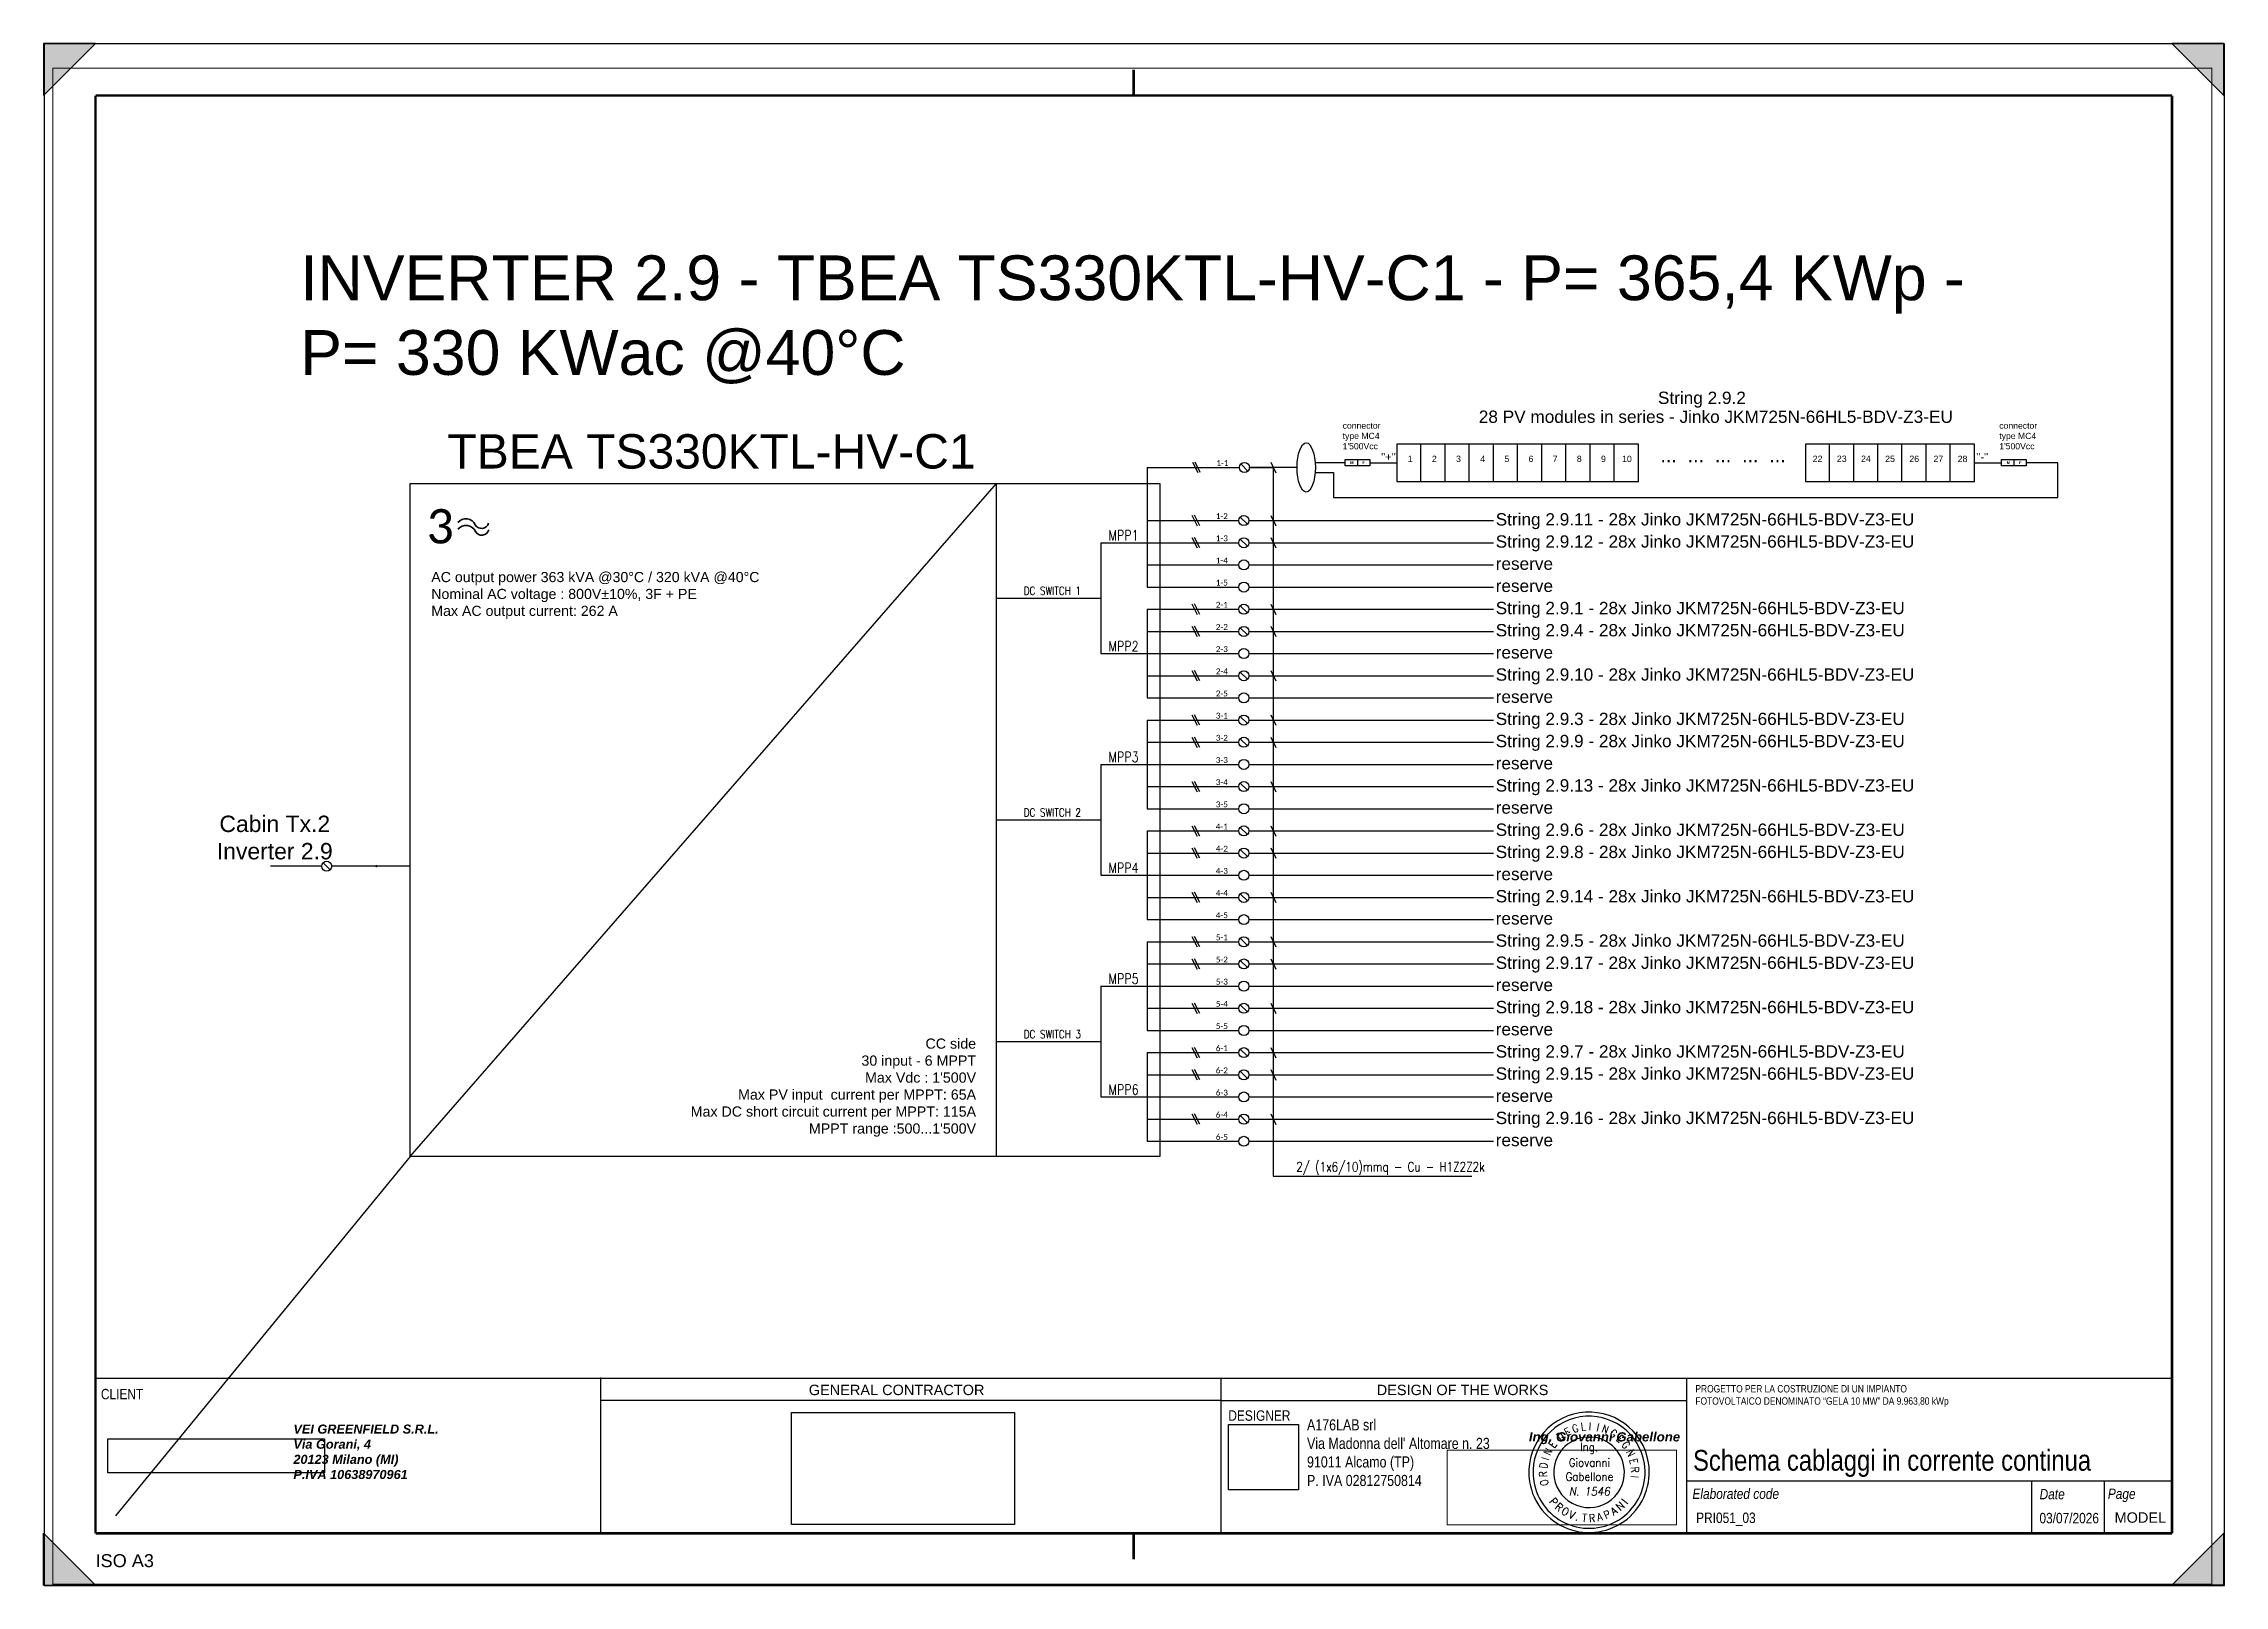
# Paper-space layout '2.9' of a CAD drawing. Header units: millimetres. Extents: x 0 to 420, y 2 to 299.
# The model-space entities are those that its viewports show. They can reach past a viewport. Long polylines and large blocks are cut down to what shows.
import ezdxf
from ezdxf.enums import TextEntityAlignment as Align

# ---------------------------------------------------------------- set-up
doc = ezdxf.new("R2010")
doc.units = ezdxf.units.MM
doc.header["$XCLIPFRAME"] = 2
doc.linetypes.add('CONTINUA', pattern=[0])
doc.linetypes.add('TRATTEGGIATA', pattern=[19.049999999999997, 12.7, -6.349999999999998])
for name, color, linetype in [('-Testi', 1, 'Continuous'), ('firme', 7, 'Continuous'), ('ISO Formato', 7, 'Continuous'), ('ISO FORMATO A3 SENZA TESTATA', 7, 'Continuous'), ('ISO LINEA DI TAGLIO', 253, 'Continuous'), ('ISO Testo', 7, 'Continuous'), ('testata', 7, 'CONTINUA'), ('TIMBRO', 153, 'Continuous'), ('TRATTEGGIATA', 40, 'TRATTEGGIATA')]:
    doc.layers.add(name, color=color, linetype=linetype)
doc.layers.add('Livello 1', color=7, linetype='Continuous', lineweight=0)
doc.styles.add('ARIAL', font='arial.ttf')
doc.styles.add('Formato ISO', font='arial.ttf')
doc.styles.add('Legend', font='calibri.ttf')
doc.styles.add('ROMANS', font='romans.shx', dxfattribs={"width": 0.8, "height": 0.2})
doc.styles.add('ROMANT', font='romant.shx', dxfattribs={"height": 0.2})
doc.styles.add('SIMPLEX', font='SIMPLEX', dxfattribs={"width": 0.8})
doc.styles.get("Standard").update_dxf_attribs({"font": 'arial.ttf'})
doc.styles.add('VALE', font='swissc.ttf')
picture_1 = doc.add_image_def('image1.jpg', size_in_pixel=(539, 175))
picture_2 = doc.add_image_def('image2.png', size_in_pixel=(565, 89))
picture_3 = doc.add_image_def('image3.png', size_in_pixel=(500, 251))
picture_4 = doc.add_image_def('image4.jpg', size_in_pixel=(1111, 1036))

# ---------------------------------------------------------------- blocks, each defined once
blk = doc.blocks.new('A$C63187F01')
at = {"layer": 'TIMBRO'}
for radius, start, end in [(1.15999999999999, 9.105136027296592, 189.1051360272949), (1.07999999999999, 9.105136027296592, 189.1051360272949), (0.679999999999991, 9.105136027296592, 189.1051360272949), (1.15999999999999, 189.1051360272949, 9.105136027296592), (1.07999999999999, 189.1051360272949, 9.105136027296592), (0.679999999999991, 189.1051360272949, 9.105136027296592)]:
    blk.add_arc((0, 0), radius, start, end, dxfattribs=at)
at = {"layer": 'TIMBRO', "style": 'ROMANT', "width": 0.85}
for s, rotation, p in [('E', 28.17592029116496, (-0.3824660734296117, 0.7140165983191907)), ('G', 17.52598430968996, (-0.2439220152376436, 0.772400188038816)), ('L', 7.090058753132115, (-0.0999777312645449, 0.803806228671547)), ('I', 358.7961288682809, (0.0170180748996245, 0.8098212056538756)), ('I', 348.6434814339645, (0.1594998227646158, 0.7941409236011197)), ('N', 339.280516534409, (0.2865722665468979, 0.7576122596989592)), ('N', 63.48437489733794, (-0.7247982432181193, 0.361617901420729)), ('E', 52.40714180735711, (-0.6418162093914364, 0.4941375854581338)), ('D', 38.61204339177493, (-0.505475523407938, 0.632925347284683)), ('G', 327.7755559631449, (0.4319221628173297, 0.685232256440969)), ('E', 317.1256199816696, (0.5511185261302673, 0.5936062416754027)), ('G', 306.4756840001942, (0.6513284743503789, 0.4815300805769171)), ('N', 294.9707234289304, (0.7342841281877384, 0.341945637626182)), ('R', 92.43304528897123, (-0.8092697948665675, -0.0343860308355062)), ('D', 81.56919470707903, (-0.8012468547890723, 0.1187580636865988)), ('I', 72.84733979689435, (-0.7739731119752964, 0.238884118223126)), ('E', 283.8934903389495, (0.7863024527493963, 0.1944953798943487)), ('R', 273.2435543574741, (0.8087024140580465, 0.0458301810675153)), ('O', 103.0829812704469, (-0.7889750302312581, -0.1833532156019828)), ('I', 264.307886566424, (0.8060060775601128, -0.0803380540972825))]:
    blk.add_text(s, height=0.15, rotation=rotation, dxfattribs=at).set_placement(p, align=Align.CENTER)
at = {"layer": 'TIMBRO', "style": 'ROMANS', "width": 0.9}
for s, p in [('Ing.', (1.313009079e-07, 0.4085925105044482)), ('Giovanni', (0.0075545987859016, 0.1075051202444968)), ('Gabellone', (0.007554585066373, -0.1638305355915151))]:
    blk.add_text(s, height=0.16, dxfattribs=at).set_placement(p, align=Align.CENTER)
at = {"layer": 'TIMBRO', "style": 'ROMANS', "oblique": 10, "width": 0.9}
blk.add_text('N. 1546', height=0.16, dxfattribs=at).set_placement((0.007554585066373, -0.4484680293613508), align=Align.CENTER)
at = {"layer": 'TIMBRO', "style": 'ROMANT', "text_generation_flag": 6, "width": 0.9}
for s, rotation, p in [('P', 129.9701413897099, (-0.73572414304485, -0.6166927803541284)), ('R', 139.5111729515321, (-0.623327763049133, -0.7301112927575844)), ('O', 148.8609498648018, (-0.4964321285984569, -0.8216782470621808)), ('V', 158.2107267780695, (-0.3563462401526749, -0.8914131237137182)), ('T', 174.3802347924072, (-0.0940091668817331, -0.9553859306804637)), ('R', 183.7300117056766, (0.0624528102228794, -0.9579664119870015)), ('A', 193.4622252675087, (0.2234920665997322, -0.933622673335947)), ('P', 203.0032568293325, (0.3751521134961706, -0.8836633361973014)), ('A', 212.5442883911549, (0.5164333161652053, -0.8092568380647691)), ('N', 222.6586311643547, (0.6505237136199185, -0.705987888010924)), ('I', 230.858393287566, (0.7445646931580825, -0.605989618477409)), ('.', 165.069514478294, (-0.2473410615262708, -0.9275895640222842))]:
    blk.add_text(s, height=0.15, rotation=rotation, dxfattribs=at).set_placement(p, align=Align.CENTER)
blk = doc.blocks.new('TESTATA_ORIZ')
for points in [[(-0.0699676079475467, 29.90025059768198), (400.149622289405, 29.90025059768198)], [(97.1902921321962, 30.02336188326467), (97.1902921321962, -0.0177559400219707)], [(216.7129702017337, 29.90025059768198), (216.7129702017337, 0)], [(306.4132899808174, 29.95782913373592), (306.4132899808174, -0.0373489915230039)], [(216.7129702017337, 25.58466010262339), (97.1902921321962, 25.58466010262339)], [(216.7129702017337, 25.58466010262339), (306.4132899808174, 25.58466010262339)], [(306.4132899808174, 10.09393447839386), (399.9946335071397, 10.09393447839386)], [(372.8528758033935, 10.06120158330736), (372.8528758033935, -0.0017945035822322)], [(386.8552724335677, 10.09393447839386), (386.8552724335677, 0)]]:
    blk.add_lwpolyline(points)
blk.add_lwpolyline([(0, 29.90025059768198), (400, 29.90025059768198), (400, 0), (0, 0)], close=True)
at = {"layer": 'firme', "xscale": 10, "yscale": 10, "zscale": 10}
blk.add_blockref('A$C63187F01', (287.6416002064349, 11.75734535063213), dxfattribs=at)
at = {"char_height": 2, "attachment_point": 1, "style": 'VALE'}
for s, width, insert in [('\\pxql;CLIENT', 62.13257653758773, (0.9716305739987092, 27.82619541131167)), ('\\pxql;DESIGNER', 62.13257653758773, (218.152149374866, 23.68897433024338)), ('\\pxql;{\\fSwis721 Cn BT|b0|i1|c0|p34;Elaborated code}', 57.42921800797819, (307.5581105855974, 8.620199347302531)), ('\\pxql;{\\fSwis721 Cn BT|b0|i1|c0|p34;Date}', 57.42921800797819, (374.4343936400085, 8.559032495573973)), ('\\pxql;{\\fSwis721 Cn BT|b0|i1|c0|p34;Page}', 57.42921800797819, (387.5775412735152, 8.620199347302531))]:
    blk.add_mtext_dynamic_manual_height_columns(s, width=width, gutter_width=25, heights=[8.879778938413974], dxfattribs=dict(at, insert=insert))
at = {"attachment_point": 4, "style": 'VALE'}
for s, insert, char_height, width in [('{\\f@Arial Unicode MS|b0|i0|c0|p34;GENERAL CONTRACTOR}', (137.3333100181189, 27.61036141397017), 2, 62.13257653758773), ('{\\f@Arial Unicode MS|b0|i0|c0|p34;DESIGN OF THE WORKS}', (246.743246528662, 27.61036141397017), 2, 62.13257653758773), ('{\\H0.83333x;\\C250;\\c1710618;PROGETTO PER LA COSTRUZIONE DI UN IMPIANTO\\PFOTOVOLTAICO DENOMINATO “GELA 10 MW” DA 9.963,80 kWp}', (308.1288091407623, 26.45304518701414), 1.7, 96.45484136060873)]:
    blk.add_mtext(s, dxfattribs=dict(at, insert=insert, char_height=char_height, width=width))
at = {"insert": (388.8723227745414, 3.023095414783931), "char_height": 2, "attachment_point": 4}
blk.add_mtext('MODEL', dxfattribs=at)
at = {"style": 'VALE'}
for tag, height, p in [('TITOLO_ELABORATO', 4, (307.6799596854908, 14.06286495316817)), ('EL', 2, (308.2763400574549, 2.988306874538372)), ('DATA1', 2, (374.4038837955039, 2.927140022809808))]:
    blk.add_attdef(tag, text='', height=height, dxfattribs=at).set_placement(p, align=Align.MIDDLE_LEFT)
at = {"layer": 'Livello 1'}
for s, insert, char_height, attachment_point in [('\\pxql;{\\fArial|b1|i1|c0|p34;\\H0.58333x;\\C250;\\c1710618;VEI GREENFIELD S.R.L.\\PVia Gorani, 4\\P20123 Milano (MI)\\PP.IVA 10638970961}', (52.04005891364793, 20.95944437869185), 3, 2), ('{\\fArial|b1|i1|c0|p34;\\H11.83894x;\\W1.02632;Ing. Giovanni Gabellone}', (276.05221707422, 17.16431292448878), 0.15, 7)]:
    blk.add_mtext(s, dxfattribs=dict(at, insert=insert, char_height=char_height, attachment_point=attachment_point))
at = {"layer": 'testata', "linetype": 'CONTINUA', "lineweight": 25, "insert": (258.7298298923781, 15.52275412109771), "char_height": 3, "width": 50.83305338474382, "attachment_point": 5, "style": 'ARIAL'}
blk.add_mtext("\\pxql;{\\H0.71429x;\\W0.8;A176LAB srl\\PVia Madonna dell' Altomare n. 23\\P91011 Alcamo (TP)\\PP. IVA 02812750814}", dxfattribs=at)
image = blk.add_image(picture_3, insert=(134.0290691254413, 1.710914103838149), size_in_units=(42.92731988865225, 21.549514584103427))
image.dxf.flags = 7
image = blk.add_image(picture_2, insert=(2.286596279577508, 11.651344692531), size_in_units=(41.74781706432985, 6.5762048119032945))
image.set_boundary_path([(-0.5, -0.5), (564.5, 88.49999999999999)])
image.dxf.clipping = 0
image = blk.add_image(picture_4, insert=(218.2123042816674, 8.373210778518114), size_in_units=(13.48003219349629, 12.570039021118054))
image.dxf.flags = 7
at = {"color": 7, "lineweight": 0, "true_color": 0xffffff}
image = blk.add_image(picture_1, insert=(260.2868776868563, 1.650954984690542), size_in_units=(44.21120616239327, 14.354287715062734), dxfattribs=at)
image.set_boundary_path([(-0.5, -0.5), (538.4999999999999, 174.5)])
image.dxf.clipping = 0
blk = doc.blocks.new('*U100')
at = {"layer": 'ISO Testo'}
h = blk.add_hatch(color=256, dxfattribs=at)
h.paths.add_polyline_path([(420.0000090385009, 297.0325926260448), (410.000009038501, 297.0325926260448), (420.0000090385009, 287.0325926260448)])
h.paths.add_polyline_path([(420.0000090385009, 10.03259262604479), (410.000009038501, 0.0325926260447886), (420.0000090385009, 0.0325926260447886)])
h.paths.add_polyline_path([(9.0385010481e-06, 10.03259262604479), (9.0385010481e-06, 0.0325926260447886), (10.00000903850104, 0.0325926260447886)])
h.paths.add_polyline_path([(10.00000903850104, 297.0325926260448), (9.0385010481e-06, 297.0325926260448), (9.0385010481e-06, 287.0325926260448)])
at = {"layer": 'ISO Formato', "const_width": 0.5}
for points in [[(210.0000090385011, 287.0325926260448), (10.00000903850104, 287.0325926260448)], [(10.00000903850104, 287.0325926260448), (10.00000903850104, 10.03259262604479)], [(10.00000903850104, 10.03259262604479), (210.0000090385011, 10.03259262604479)]]:
    blk.add_lwpolyline(points, dxfattribs=at)
at = {"layer": 'ISO FORMATO A3 SENZA TESTATA', "const_width": 0.5}
for points in [[(210.0000090385011, 287.0325926260448), (410.000009038501, 287.0325926260448)], [(410.000009038501, 287.0325926260448), (410.000009038501, 10.03259262604479)], [(410.000009038501, 10.03259262604479), (210.0000090385011, 10.03259262604479)]]:
    blk.add_lwpolyline(points, dxfattribs=at)
at = {"layer": 'ISO LINEA DI TAGLIO'}
blk.add_lwpolyline([(0.0974469984366806, -1.8687860575e-06), (420.1012052352025, -1.8687860575e-06), (420.1012052352025, 297.0122579247036), (0.0974469984366806, 297.0122579247036)], close=True, dxfattribs=at)
at = {"layer": 'ISO Testo'}
for p, q in [((9.0385010481e-06, 297.0325926260448), (9.0385010481e-06, 287.0325926260448)), ((10.00000903850104, 297.0325926260448), (9.0385010481e-06, 297.0325926260448)), ((10.00000903850104, 297.0325926260448), (9.0385010481e-06, 287.0325926260448)), ((420.0000090385009, 297.0325926260448), (410.000009038501, 297.0325926260448)), ((420.0000090385009, 287.0325926260448), (410.000009038501, 297.0325926260448)), ((420.0000090385009, 287.0325926260448), (420.0000090385009, 297.0325926260448)), ((9.0385010481e-06, 0.0325926260447886), (9.0385010481e-06, 10.03259262604479)), ((9.0385010481e-06, 10.03259262604479), (10.00000903850104, 0.0325926260447886)), ((410.000009038501, 0.0325926260447886), (420.0000090385009, 10.03259262604479)), ((420.0000090385009, 0.0325926260447886), (420.0000090385009, 10.03259262604479)), ((9.0385010481e-06, 0.0325926260447886), (10.00000903850104, 0.0325926260447886)), ((420.0000090385009, 0.0325926260447886), (410.000009038501, 0.0325926260447886))]:
    blk.add_line(p, q, dxfattribs=at)
at = {"layer": 'ISO Testo', "const_width": 0.5}
for points in [[(210.0000090385011, 287.0325926260448), (210.0000090385011, 292.0325926260448)], [(210.0000090385011, 10.03259262604479), (210.0000090385011, 5.032592626044788)]]:
    blk.add_lwpolyline(points, dxfattribs=at)
at = {"layer": 'ISO Testo', "style": 'Formato ISO'}
blk.add_text('ISO A3', height=2.5, dxfattribs=at).set_placement((10.00000903850104, 3.512349110778814))
blk = doc.blocks.new('P00102')
at = {"color": 1, "linetype": 'ByBlock', "lineweight": 25}
for p, q in [((0.0185414473933605, 3.62500173526314), (-3.581458552606548, -3.574998264736676)), ((1.818541447393428, 3.62500173526314), (-1.78145855260648, -3.574998264736676)), ((3.618541447393609, 3.62500173526314), (0.0185414473934742, -3.574998264736676))]:
    blk.add_line(p, q, dxfattribs=at)
blk = doc.blocks.new('P00')
at = {"color": 1}
for points in [[(-18.69457844420282, 25.69178981461047), (6.820592160970078, -25.33855139573532)], [(19.57817746355653, -25.33855139573532), (-5.93699314161455, 25.69178981461047)]]:
    blk.add_lwpolyline(points, dxfattribs=at)

msp = doc.modelspace()

# ---------------------------------------------------------------- linework, layer by layer
for points in [[(136272.0779532783, 151608.287454484), (136272.0779532783, 151425.9170672172), (137457.8493108743, 151425.9170672172), (137457.8493108743, 151607.7611349596), (136272.0779532783, 151607.7611349596)], [(136390.6550890379, 151425.9170672172), (136390.6550890379, 151607.7611349596)], [(136509.2322247975, 151425.653907455), (136509.2322247975, 151607.4979751974)], [(136627.8093605571, 151425.3907476927), (136627.8093605571, 151607.2348154352)], [(136746.3864963167, 151425.9170672172), (136746.3864963167, 151607.7611349596)], [(136864.9636320763, 151425.653907455), (136864.9636320763, 151607.4979751974)], [(136983.5407678359, 151425.3907476927), (136983.5407678359, 151607.2348154352)], [(137102.1179035955, 151425.9170672172), (137102.1179035955, 151607.7611349596)], [(137220.6950393551, 151425.653907455), (137220.6950393551, 151607.4979751974)], [(137339.2721751147, 151425.3907476927), (137339.2721751147, 151607.2348154352)], [(138277.8493108743, 151608.287454484), (138277.8493108743, 151425.9170672172), (139107.8892611915, 151425.9170672172), (139107.8892611915, 151607.7611349596), (138277.8493108743, 151607.7611349596)], [(138396.4264466339, 151425.9170672172), (138396.4264466339, 151607.7611349596)], [(138515.0035823935, 151425.653907455), (138515.0035823935, 151607.4979751974)], [(138633.5807181531, 151425.3907476927), (138633.5807181531, 151607.2348154352)], [(138752.1578539127, 151425.9170672172), (138752.1578539127, 151607.7611349596)], [(138870.7349896723, 151425.653907455), (138870.7349896723, 151607.4979751974)], [(138870.7349896723, 151425.653907455), (138870.7349896723, 151607.4979751974)], [(138989.3121254319, 151425.3907476927), (138989.3121254319, 151607.2348154352)], [(138989.3121254319, 151425.3907476927), (138989.3121254319, 151607.2348154352)], [(139107.8892611915, 151425.9170672172), (139107.8892611915, 151607.7611349596)], [(135047.2, 151493.8734797899), (135047.2, 150906.7452359462)], [(135541.5280928436, 151476.4876597593), (135506.7564527823, 151511.2592998206)], [(135545.8267769738, 151493.8734797899), (135665.8267769738, 151493.8734797899), (135665.8267769738, 148014.427001942)], [(135653.0691916712, 151519.3886503951), (135678.5843622764, 151468.3583091847)], [(135653.0691916712, 151519.3886503951), (135678.5843622764, 151468.3583091847)], [(136078.5661456699, 151532.449076063), (136078.5661456699, 151501.7554456382)], [(136139.2016813228, 151517.1022608506), (136272.0779532783, 151517.1022608506)], [(139108.3769960048, 151517.1022608506), (139241.2532679604, 151517.1022608506)], [(139301.8888036133, 151532.449076063), (139301.8888036133, 151501.7554456382)], [(131428.3128587903, 148110.8455402219), (134306.5821875187, 151415.218536011)], [(134306.5821875187, 148110.8455402219), (134306.5821875187, 151415.218536011)], [(135538.6253345241, 151215.8771845939), (135503.8536944628, 151250.6488246551)], [(135653.0691916712, 151258.7781752297), (135678.5843622764, 151207.7478340193)], [(134819, 151124.4237483985), (135047.2, 151124.4237483985)], [(134819, 151124.4237483985), (134819, 150580.227467268)], [(135538.6253345241, 151107.0379283678), (135503.8536944628, 151141.809568429)], [(135653.0691916712, 151149.9389190036), (135678.5843622764, 151098.9085777932)], [(134306.5821875186, 150852.3256078332), (134818.9999999999, 150852.3256078332)], [(135047.2, 150797.9059797202), (135047.2, 150362.5489548159)], [(135538.6253345241, 150780.5201596896), (135503.8536944628, 150815.2917997508)], [(135653.0691916712, 150823.4211503254), (135678.5843622764, 150772.390809115)], [(135538.6253345241, 150671.6809034635), (135503.8536944628, 150706.4525435247)], [(135653.0691916712, 150714.5818940993), (135678.5843622764, 150663.5515528889)], [(134819, 150580.227467268), (135047.2, 150580.227467268)], [(135538.6253345241, 150454.0023910113), (135503.8536944628, 150488.7740310725)], [(135653.0691916712, 150496.9033816471), (135678.5843622764, 150445.8730404367)], [(135047.2, 150253.7096985897), (135047.2, 149818.3526736854)], [(135538.6253345241, 150236.3238785591), (135503.8536944628, 150271.0955186203)], [(135653.0691916712, 150279.2248691949), (135678.5843622764, 150228.1945279845)], [(135538.6253345241, 150127.484622333), (135503.8536944628, 150162.2562623943)], [(135653.0691916712, 150170.3856129689), (135678.5843622764, 150119.3552717585)], [(134819, 150036.0311861376), (135047.2, 150036.0311861376)], [(134819, 150036.0311861376), (134819, 149491.8349050071)], [(135538.6253345241, 149909.8061098809), (135503.8536944628, 149944.5777499421)], [(135653.0691916712, 149952.7071005167), (135678.5843622764, 149901.6767593063)], [(134306.5821875186, 149763.9330455724), (134818.9999999999, 149763.9330455724)], [(135047.2, 149709.5134174593), (135047.2, 149274.156392555)], [(135538.6253345241, 149692.1275974287), (135503.8536944628, 149726.8992374899)], [(135653.0691916712, 149735.0285880645), (135678.5843622764, 149683.9982468541)], [(135538.6253345241, 149583.2883412026), (135503.8536944628, 149618.0599812638)], [(135653.0691916712, 149626.1893318384), (135678.5843622764, 149575.158990628)], [(131036.4472640169, 149518.677066225), (131001.6756239557, 149553.4487062863)], [(131428.3128587903, 149536.0628862556), (131043.6487064666, 149536.0628862556)], [(134819, 149491.8349050071), (135047.2, 149491.8349050071)], [(135538.6253345241, 149365.6098287505), (135503.8536944628, 149400.3814688117)], [(135653.0691916712, 149408.5108193863), (135678.5843622764, 149357.4804781759)], [(135047.2, 149165.3171363289), (135047.2, 148729.9601114245)], [(135538.6253345241, 149147.9313162983), (135503.8536944628, 149182.7029563595)], [(135653.0691916712, 149190.8323069341), (135678.5843622764, 149139.8019657237)], [(135538.6253345241, 149039.0920600722), (135503.8536944628, 149073.8637001334)], [(135653.0691916712, 149081.993050708), (135678.5843622764, 149030.9627094976)], [(134819, 148947.6386238767), (135047.2, 148947.6386238767)], [(134819, 148947.6386238767), (134819, 148403.4423427463)], [(135538.6253345241, 148821.4135476201), (135503.8536944628, 148856.1851876812)], [(135653.0691916712, 148864.3145382559), (135678.5843622764, 148813.2841970454)], [(134306.5821875186, 148675.5404833115), (134818.9999999999, 148675.5404833115)], [(135047.2, 148621.1208551985), (135047.2, 148185.7638302941)], [(135538.6253345241, 148603.7350351679), (135503.8536944628, 148638.5066752291)], [(135653.0691916712, 148646.6360258037), (135678.5843622764, 148595.6056845933)], [(135538.6253345241, 148494.8957789418), (135503.8536944628, 148529.667419003)], [(135653.0691916712, 148537.7967695776), (135678.5843622764, 148486.7664283672)], [(134819, 148403.4423427463), (135047.2, 148403.4423427463)], [(135538.6253345241, 148277.2172664896), (135503.8536944628, 148311.9889065508)], [(135653.0691916712, 148320.1182571255), (135678.5843622764, 148269.087915915)], [(135665.8267769738, 148014.427001942), (136640.8267769738, 148014.427001942)]]:
    msp.add_lwpolyline(points)
at = {"color": 40, "linetype": 'Continuous'}
for points in [[(135047.2, 151493.8734797899), (135499.5522728129, 151493.8734797899)], [(135047.2, 151233.2630046245), (135496.6495144935, 151233.2630046245)], [(135545.8295144935, 151233.2630046245), (136746.3120164359, 151233.2630046245)], [(135047.2, 151124.4237483985), (135496.6495144935, 151124.4237483985)], [(135545.8295144935, 151124.4237483985), (136746.3120164359, 151124.4237483985)], [(135047.2, 150797.9059797202), (135496.6495144935, 150797.9059797202)], [(135545.8295144935, 150797.9059797202), (136746.3120164359, 150797.9059797202)], [(135047.2, 150689.0667234941), (135496.6495144935, 150689.0667234941)], [(135545.8295144935, 150689.0667234941), (136746.3120164359, 150689.0667234941)], [(135047.2, 150471.3882110419), (135496.6495144935, 150471.3882110419)], [(135545.8295144935, 150471.3882110419), (136746.3120164359, 150471.3882110419)], [(135047.2, 150253.7096985897), (135496.6495144935, 150253.7096985897)], [(135545.8295144935, 150253.7096985897), (136746.3120164359, 150253.7096985897)], [(135047.2, 150144.8704423636), (135496.6495144935, 150144.8704423636)], [(135545.8295144935, 150144.8704423636), (136746.3120164359, 150144.8704423636)], [(135047.2, 149927.1919299115), (135496.6495144935, 149927.1919299115)], [(135545.8295144935, 149927.1919299115), (136746.3120164359, 149927.1919299115)], [(135545.8295144935, 149709.5134174593), (136746.3120164359, 149709.5134174593)]]:
    msp.add_lwpolyline(points, dxfattribs=at)
at = {"color": 40}
for points in [[(135782.4675833333, 151493.8734797899), (135548.7322728129, 151493.8734797899)], [(135872.2479051648, 151518.8734797899), (136017.1526714549, 151518.8734797899)], [(135872.2479051648, 151468.8734797899), (135960.6775024454, 151468.8734797899), (135960.6775024454, 151346.793641546), (139517.6488028524, 151346.793641546), (139517.4874366246, 151517.1022608506), (139362.5243392662, 151517.1022608506)]]:
    msp.add_lwpolyline(points, dxfattribs=at)
for points in [[(136017.930610017, 151532.449076063), (136139.2016813228, 151532.449076063), (136139.2016813228, 151501.7554456382), (136017.930610017, 151501.7554456382)], [(139241.2532679604, 151532.449076063), (139362.5243392662, 151532.449076063), (139362.5243392662, 151501.7554456382), (139241.2532679604, 151501.7554456382)], [(131428.3128587903, 151415.218536011), (135108.3612724545, 151415.218536011), (135108.3612724545, 148110.8455402219), (131428.3128587903, 148110.8455402219)]]:
    msp.add_lwpolyline(points, close=True)
at = {"color": 8, "linetype": 'Continuous'}
for points in [[(135047.2, 151015.5844921723), (135496.6495144935, 151015.5844921723)], [(135545.8295144935, 151015.5844921723), (136746.3120164359, 151015.5844921723)], [(135047.2, 150906.7452359462), (135496.6495144935, 150906.7452359462)], [(135545.8295144935, 150906.7452359462), (136746.3120164359, 150906.7452359462)], [(135047.2, 150580.227467268), (135496.6495144935, 150580.227467268)], [(135545.8295144935, 150580.227467268), (136746.3120164359, 150580.227467268)], [(135047.2, 150362.5489548159), (135496.6495144935, 150362.5489548159)], [(135545.8295144935, 150362.5489548159), (136746.3120164359, 150362.5489548159)], [(135047.2, 150036.0311861376), (135496.6495144935, 150036.0311861376)], [(135545.8295144935, 150036.0311861376), (136746.3120164359, 150036.0311861376)], [(135047.2, 149818.3526736854), (135496.6495144935, 149818.3526736854)], [(135545.8295144935, 149818.3526736854), (136746.3120164359, 149818.3526736854)], [(135047.2, 149491.8349050071), (135496.6495144935, 149491.8349050071)], [(135545.8295144935, 149491.8349050071), (136746.3120164359, 149491.8349050071)], [(135047.2, 149274.156392555), (135496.6495144935, 149274.156392555)], [(135545.8295144935, 149274.156392555), (136746.3120164359, 149274.156392555)], [(135047.2, 148947.6386238767), (135496.6495144935, 148947.6386238767)], [(135545.8295144935, 148947.6386238767), (136746.3120164359, 148947.6386238767)], [(135047.2, 148729.9601114245), (135496.6495144935, 148729.9601114245)], [(135545.8295144935, 148729.9601114245), (136746.3120164359, 148729.9601114245)], [(135047.2, 148403.4423427463), (135496.6495144935, 148403.4423427463)], [(135545.8295144935, 148403.4423427463), (136746.3120164359, 148403.4423427463)], [(135047.2, 148185.7638302941), (135496.6495144935, 148185.7638302941)], [(135545.8295144935, 148185.7638302941), (136746.3120164359, 148185.7638302941)]]:
    msp.add_lwpolyline(points, dxfattribs=at)
at = {"color": 4}
msp.add_lwpolyline([(130994.474181506, 149536.0628862556), (130742.3206210901, 149536.0628862556)], dxfattribs=at)
at = {"color": 7}
for centre in [(135524.1422728129, 151493.8734797899), (135521.2395144935, 151233.2630046245), (135521.2395144935, 151124.4237483985), (135521.2395144935, 150797.9059797202), (135521.2395144935, 150689.0667234941), (135521.2395144935, 150471.3882110419), (135521.2395144935, 150253.7096985897), (135521.2395144935, 150144.8704423636), (135521.2395144935, 149927.1919299115), (135521.2395144935, 149709.5134174593), (135521.2395144935, 149600.6741612332), (135521.2395144935, 149382.9956487811), (135521.2395144935, 149165.3171363289), (135521.2395144935, 149056.4778801028), (135521.2395144935, 148838.7993676506), (135521.2395144935, 148621.1208551985), (135521.2395144935, 148512.2815989724), (135521.2395144935, 148294.6030865202)]:
    msp.add_circle(centre, 24.59, dxfattribs=at)
at = {"color": 8}
for centre in [(135521.2395144935, 151015.5844921723), (135521.2395144935, 150906.7452359462), (135521.2395144935, 150580.227467268), (135521.2395144935, 150362.5489548159), (135521.2395144935, 150036.0311861376), (135521.2395144935, 149818.3526736854), (135521.2395144935, 149491.8349050071), (135521.2395144935, 149274.156392555), (135521.2395144935, 148947.6386238767), (135521.2395144935, 148729.9601114245), (135521.2395144935, 148403.4423427463), (135521.2395144935, 148185.7638302941)]:
    msp.add_circle(centre, 24.59, dxfattribs=at)
msp.add_circle((131019.0614439863, 149536.0628862556), 24.58726248030871)
at = {"lineweight": 35}
for centre, radius, start, end in [((131701.8963214802, 151192.7123058284), 50.10158679896896, 22.57714482321823, 141.9873610374973), ((131702.6825029869, 151159.8204133665), 50.10158679897022, 22.57714482321823, 141.9873610374973), ((131779.1098090731, 151231.2854924432), 36.4958631825816, 211.9962466631755, 342.6174202888712), ((131779.8959905798, 151198.3935999812), 36.49586318257663, 211.9962466631755, 342.6174202888712)]:
    msp.add_arc(centre, radius, start, end, dxfattribs=at)
msp.add_ellipse((135827.357744249, 151493.8734797899), major_axis=(0, -121.0803726117519), ratio=0.370746801875944)
at = {"layer": 'Defpoints', "color": 1}
msp.add_line((131428.3128587903, 148110.8455402219), (129982.8479427935, 146346.9891258013), dxfattribs=at)
msp.add_lwpolyline([(129432.0897394525, 153798.1702735313), (141493.5551021476, 153798.1702735313), (141493.5551021476, 146010.7553102739), (129432.0897394525, 146010.7553102739)], close=True, dxfattribs=at)
at = {"layer": 'TRATTEGGIATA', "color": 40, "linetype": 'Continuous', "ltscale": 0.5}
for points in [[(135047.2, 149709.5134174593), (135496.6495144935, 149709.5134174593)], [(135047.2, 149600.6741612332), (135496.6495144935, 149600.6741612332)], [(135545.8295144935, 149600.6741612332), (136746.3120164359, 149600.6741612332)], [(135047.2, 149382.9956487811), (135496.6495144935, 149382.9956487811)], [(135545.8295144935, 149382.9956487811), (136746.3120164359, 149382.9956487811)], [(135047.2, 149165.3171363289), (135496.6495144935, 149165.3171363289)], [(135545.8295144935, 149165.3171363289), (136746.3120164359, 149165.3171363289)], [(135047.2, 149056.4778801028), (135496.6495144935, 149056.4778801028)], [(135545.8295144935, 149056.4778801028), (136746.3120164359, 149056.4778801028)], [(135047.2, 148838.7993676506), (135496.6495144935, 148838.7993676506)], [(135545.8295144935, 148838.7993676506), (136746.3120164359, 148838.7993676506)], [(135047.2, 148621.1208551985), (135496.6495144935, 148621.1208551985)], [(135545.8295144935, 148621.1208551985), (136746.3120164359, 148621.1208551985)], [(135047.2, 148512.2815989724), (135496.6495144935, 148512.2815989724)], [(135545.8295144935, 148512.2815989724), (136746.3120164359, 148512.2815989724)], [(135047.2, 148294.6030865202), (135496.6495144935, 148294.6030865202)], [(135545.8295144935, 148294.6030865202), (136746.3120164359, 148294.6030865202)]]:
    msp.add_lwpolyline(points, dxfattribs=at)

# ---------------------------------------------------------------- block references
for name, p in [('P00', (135287.8218410398, 151494.0506807734)), ('P00', (135284.9190827204, 151233.440205608)), ('P00', (135284.9190827204, 151124.6009493819)), ('P00', (135284.9190827204, 150798.0831807037)), ('P00', (135284.9190827204, 150689.2439244776)), ('P00', (135284.9190827204, 150471.5654120255)), ('P00', (135284.9190827204, 150253.8868995732)), ('P00', (135284.9190827204, 150145.0476433472)), ('P00', (135284.9190827204, 149927.369130895)), ('P00', (135284.9190827204, 149709.6906184428)), ('P00', (135284.9190827204, 149600.8513622167)), ('P00102', (131263.8533334395, 149535.8856852721)), ('P00', (135284.9190827204, 149383.1728497646)), ('P00', (135284.9190827204, 149165.4943373124)), ('P00', (135284.9190827204, 149056.6550810863)), ('P00', (135284.9190827204, 148838.9765686341)), ('P00', (135284.9190827204, 148621.298056182)), ('P00', (135284.9190827204, 148512.4587999559)), ('P00', (135284.9190827204, 148294.7802875037))]:
    msp.add_blockref(name, p)

# ---------------------------------------------------------------- texts
at = {"layer": '-Testi', "color": 7, "attachment_point": 5, "style": 'SIMPLEX'}
for s, insert, char_height, width in [('MPP1', (134930.8996779914, 151160.7136184267), 50, 54.43236395770274), ('DC SWITCH 1', (134581.0702974042, 150888.6154778615), 40, 391.7310769769952), ('MPP2', (134930.8996779914, 150616.5173372963), 50, 54.43236395770274), ('MPP3', (134930.8996779914, 150072.3210561659), 50, 54.43236395770274), ('DC SWITCH 2', (134581.0702974042, 149800.2229156006), 40, 391.7310769769952), ('MPP4', (134930.8996779914, 149528.1247750354), 50, 54.43236395770274), ('MPP5', (134930.8996779914, 148983.928493905), 50, 54.43236395770274), ('DC SWITCH 3', (134581.0702974042, 148711.8303533398), 40, 391.7310769769952), ('MPP6', (134930.8996779914, 148439.7322127746), 50, 54.43236395770274), ('2/ (1x6/10)mmq - Cu - H1Z2Z2k', (136240.9589961982, 148053.0471959505), 46.62125793982331, 1811.153034310845)]:
    msp.add_mtext(s, dxfattribs=dict(at, insert=insert, char_height=char_height, width=width))
for s, insert, char_height, width, attachment_point in [('INVERTER 2.9 - TBEA TS330KTL-HV-C1 - P= 365,4 KWp - P= 330 KWac @40°C', (130889.1315138779, 152535.1530570566), 220, 8459.92081239587, 1), ("connector type MC4\\P1'500Vcc", (136006.2881078137, 151714.6229730185), 30.34407766993254, 266.3468481861055, 1), ('28 PV modules in series - Jinko JKM725N-66{\\C7;HL5-BD}V-Z3-EU', (136674.6115998648, 151773.3184071607), 60.44320266841616, 2681.977403692902, 1), ("connector type MC4\\P1'500Vcc", (139229.6107657571, 151714.6229730185), 30.34407766993254, 266.3468481861055, 1), ('TBEA TS330KTL-HV-C1', (131611.6453283042, 151657.4297163469), 168.7039978620646, 3487.591366341201, 1), ('\\pxql;{\\fArial|b1|i0|c0|p34;M}', (136043.3888729161, 151524.0951623431), 13.78454144922869, 16.70258049221593, 1), ('\\pxql;{\\fArial|b1|i0|c0|p34;F}', (136104.024408569, 151524.0951623431), 13.78454144922869, 16.70258049221593, 1), ("''+''", (136195.3926225792, 151565.0509238846), 38.08496559255708, 72.40086885169148, 1), ('1 ', (136325.9308649277, 151551.864103422), 30.84489911294951, 30.84489911294951, 1), ('2 ', (136444.5080006873, 151551.864103422), 30.84489911294951, 30.84489911294951, 1), ('3 ', (136563.0851364469, 151551.864103422), 30.84489911294951, 30.84489911294951, 1), ('4 ', (136681.6622722065, 151551.3377838975), 30.84489911294951, 30.84489911294951, 1), ('5 ', (136800.2394079661, 151551.864103422), 30.84489911294951, 30.84489911294951, 1), ('6 ', (136918.8165437257, 151551.864103422), 30.84489911294951, 30.84489911294951, 1), ('7 ', (137037.3936794853, 151551.3377838975), 30.84489911294951, 30.84489911294951, 1), ('8 ', (137155.9708152449, 151551.864103422), 30.84489911294951, 30.84489911294951, 1), ('9 ', (137274.5479510045, 151551.6009436597), 30.84489911294951, 30.84489911294951, 1), ('10 ', (137377.9448937363, 151551.3377838975), 30.84489911294951, 30.84489911294951, 1), ('...  ...  ...  ...  ... ', (137566.2302937159, 151588.9027629267), 68.89403447450137, 747.0275359160767, 1), ('22 ', (138313.8968865049, 151552.1272631841), 30.84489911294951, 30.84489911294951, 1), ('23 ', (138432.4740222645, 151552.3904229464), 30.84489911294951, 30.84489911294951, 1), ('24 ', (138551.051158024, 151552.3904229464), 30.84489911294951, 30.84489911294951, 1), ('25 ', (138669.6282937837, 151552.1272631841), 30.84489911294951, 30.84489911294951, 1), ('26 ', (138788.2054295433, 151551.8641034219), 30.84489911294951, 30.84489911294951, 1), ('27', (138906.7825653029, 151551.6009436597), 30.84489911294951, 30.84489911294951, 1), ('28 ', (139025.3597010625, 151551.3377838974), 30.84489911294951, 30.84489911294951, 1), ("''-''", (139116.685647004, 151565.0509238846), 38.08496559255708, 72.40086885169148, 1), ('\\pxql;{\\fArial|b1|i0|c0|p34;M}', (139266.7115308595, 151524.0951623431), 13.78454144922869, 16.70258049221593, 1), ('\\pxql;{\\fArial|b1|i0|c0|p34;F}', (139327.3470665124, 151524.0951623431), 13.78454144922869, 16.70258049221593, 1), ('AC output power 363 kVA @30°C / 320 kVA @40°C\\PNominal AC voltage : 800V±10%, 3F + PE \\PMax AC output current: 262 A', (131532.3825215371, 150980.9008978308), 49.77164695424683, 2205.221836437966, 1), ('\\pxqc;Cabin Tx.2\\PInverter 2.9', (130308.8038422391, 149784.6398248461), 80.47639183567892, 910.8416278132873, 1), ("CC side\\P30 input - 6 MPPT \\PMax Vdc : 1'500V\\PMax PV input  current per MPPT: 65A\\PMax DC short circuit current per MPPT: 115A \\PMPPT range :500...1'500V ", (134206.8611660869, 148690.4498051026), 50, 1795.435926720968, 3)]:
    msp.add_mtext(s, dxfattribs=dict(insert=insert, char_height=char_height, width=width, attachment_point=attachment_point))
at = {"color": 7, "char_height": 60.44, "width": 4500, "attachment_point": 1}
for s, insert in [('String 2.9.2', (137553.996227155, 151866.1161693193)), ('String 2.9.11 - 28x Jinko JKM725N-66HL5-BDV-Z3-EU', (136757.5933874014, 151269.5528746528)), ('String 2.9.12 - 28x Jinko JKM725N-66HL5-BDV-Z3-EU', (136757.5933874014, 151160.7136184267)), ('String 2.9.1 - 28x Jinko JKM725N-66HL5-BDV-Z3-EU', (136757.5933874014, 150834.1958497485)), ('String 2.9.4 - 28x Jinko JKM725N-66HL5-BDV-Z3-EU', (136757.5933874014, 150725.3565935224)), ('String 2.9.10 - 28x Jinko JKM725N-66HL5-BDV-Z3-EU', (136757.5933874014, 150507.6780810702)), ('String 2.9.3 - 28x Jinko JKM725N-66HL5-BDV-Z3-EU', (136757.5933874014, 150289.999568618)), ('String 2.9.9 - 28x Jinko JKM725N-66HL5-BDV-Z3-EU', (136757.5933874014, 150181.1603123919)), ('String 2.9.13 - 28x Jinko JKM725N-66HL5-BDV-Z3-EU', (136757.5933874014, 149963.4817999398)), ('String 2.9.6 - 28x Jinko JKM725N-66HL5-BDV-Z3-EU', (136757.5933874014, 149745.8032874876)), ('String 2.9.8 - 28x Jinko JKM725N-66HL5-BDV-Z3-EU', (136757.5933874014, 149636.9640312615)), ('String 2.9.14 - 28x Jinko JKM725N-66HL5-BDV-Z3-EU', (136757.5933874014, 149419.2855188094)), ('String 2.9.5 - 28x Jinko JKM725N-66HL5-BDV-Z3-EU', (136757.5933874014, 149201.6070063572)), ('String 2.9.17 - 28x Jinko JKM725N-66HL5-BDV-Z3-EU', (136757.5933874014, 149092.7677501311)), ('String 2.9.18 - 28x Jinko JKM725N-66HL5-BDV-Z3-EU', (136757.5933874014, 148875.0892376789)), ('String 2.9.7 - 28x Jinko JKM725N-66HL5-BDV-Z3-EU', (136757.5933874014, 148657.4107252268)), ('String 2.9.15 - 28x Jinko JKM725N-66HL5-BDV-Z3-EU', (136757.5933874014, 148548.5714690007)), ('String 2.9.16 - 28x Jinko JKM725N-66HL5-BDV-Z3-EU', (136757.5933874014, 148330.8929565485))]:
    msp.add_mtext(s, dxfattribs=dict(at, insert=insert))
at = {"color": 7, "char_height": 28.90783764322853, "width": 87.83675759439129, "attachment_point": 1, "style": 'Legend'}
for s, insert in [('1-1', (135386.4165124734, 151530.1633498182)), ('1-2', (135383.5137541539, 151269.5528746528)), ('1-3', (135383.5137541539, 151160.7136184267)), ('2-1', (135383.5137541539, 150834.1958497485)), ('2-2', (135383.5137541539, 150725.3565935224)), ('2-4', (135383.5137541539, 150507.6780810702)), ('3-1', (135383.5137541539, 150289.999568618)), ('3-2', (135383.5137541539, 150181.1603123919)), ('3-4', (135383.5137541539, 149963.4817999398)), ('4-1', (135383.5137541539, 149745.8032874876)), ('4-2', (135383.5137541539, 149636.9640312615)), ('4-4', (135383.5137541539, 149419.2855188094)), ('5-1', (135383.5137541539, 149201.6070063572)), ('5-2', (135383.5137541539, 149092.7677501311)), ('5-4', (135383.5137541539, 148875.0892376789)), ('6-1', (135383.5137541539, 148657.4107252268)), ('6-2', (135383.5137541539, 148548.5714690007)), ('6-4', (135383.5137541539, 148330.8929565485))]:
    msp.add_mtext(s, dxfattribs=dict(at, insert=insert))
at = {"insert": (131509.6454647539, 151289.5710127197), "char_height": 168.7039978620646, "width": 2757.720579083849, "attachment_point": 1, "style": 'Legend'}
msp.add_mtext('3', dxfattribs=at)
at = {"color": 8, "char_height": 28.90783764322853, "width": 87.83675759439129, "attachment_point": 1, "style": 'Legend'}
for s, insert in [('1-4', (135383.5137541539, 151051.8743622006)), ('1-5', (135383.5137541539, 150943.0351059745)), ('2-3', (135383.5137541539, 150616.5173372963)), ('2-5', (135383.5137541539, 150398.8388248441)), ('3-3', (135383.5137541539, 150072.3210561659)), ('3-5', (135383.5137541539, 149854.6425437137)), ('4-3', (135383.5137541539, 149528.1247750354)), ('4-5', (135383.5137541539, 149310.4462625833)), ('5-3', (135383.5137541539, 148983.928493905)), ('5-5', (135383.5137541539, 148766.2499814528)), ('6-3', (135383.5137541539, 148439.7322127746)), ('6-5', (135383.5137541539, 148222.0537003224))]:
    msp.add_mtext(s, dxfattribs=dict(at, insert=insert))
at = {"color": 8, "char_height": 60.44, "width": 4500, "attachment_point": 1}
for insert in [(136757.5933874014, 151051.8743622006), (136757.5933874014, 150943.0351059745), (136757.5933874014, 150616.5173372963), (136757.5933874014, 150398.8388248441), (136757.5933874014, 150072.3210561659), (136757.5933874014, 149854.6425437137), (136757.5933874014, 149528.1247750354), (136757.5933874014, 149310.4462625833), (136757.5933874014, 148983.928493905), (136757.5933874014, 148766.2499814528), (136757.5933874014, 148439.7322127746), (136757.5933874014, 148222.0537003224)]:
    msp.add_mtext('reserve', dxfattribs=dict(at, insert=insert))

psp = doc.layouts.new('2.9')

# ---------------------------------------------------------------- block references
psp.add_blockref('*U100', (-9.0385010481e-06, 1.913594840238829))
psp.add_blockref('TESTATA_ORIZ', (10.06996760794754, 11.94618746628361)).add_auto_attribs({'EL': 'PRI051_03', 'TITOLO_ELABORATO': 'Schema cablaggi in corrente continua', 'DATA1': '03/07/2026'})

# ---------------------------------------------------------------- viewports
at = {"layer": 'Defpoints', "color": 1, "view_target_point": (36430.92668957022, 16095.90744423696)}
psp.add_viewport(center=(209.729821542044, 148.0781262974379), size=(415.9176071317538, 292.3290666519704), view_center_point=(98542.96254813758, 133634.4206676695), view_height=7449.402804916886, dxfattribs=at)

doc.saveas('drawing.dxf')
